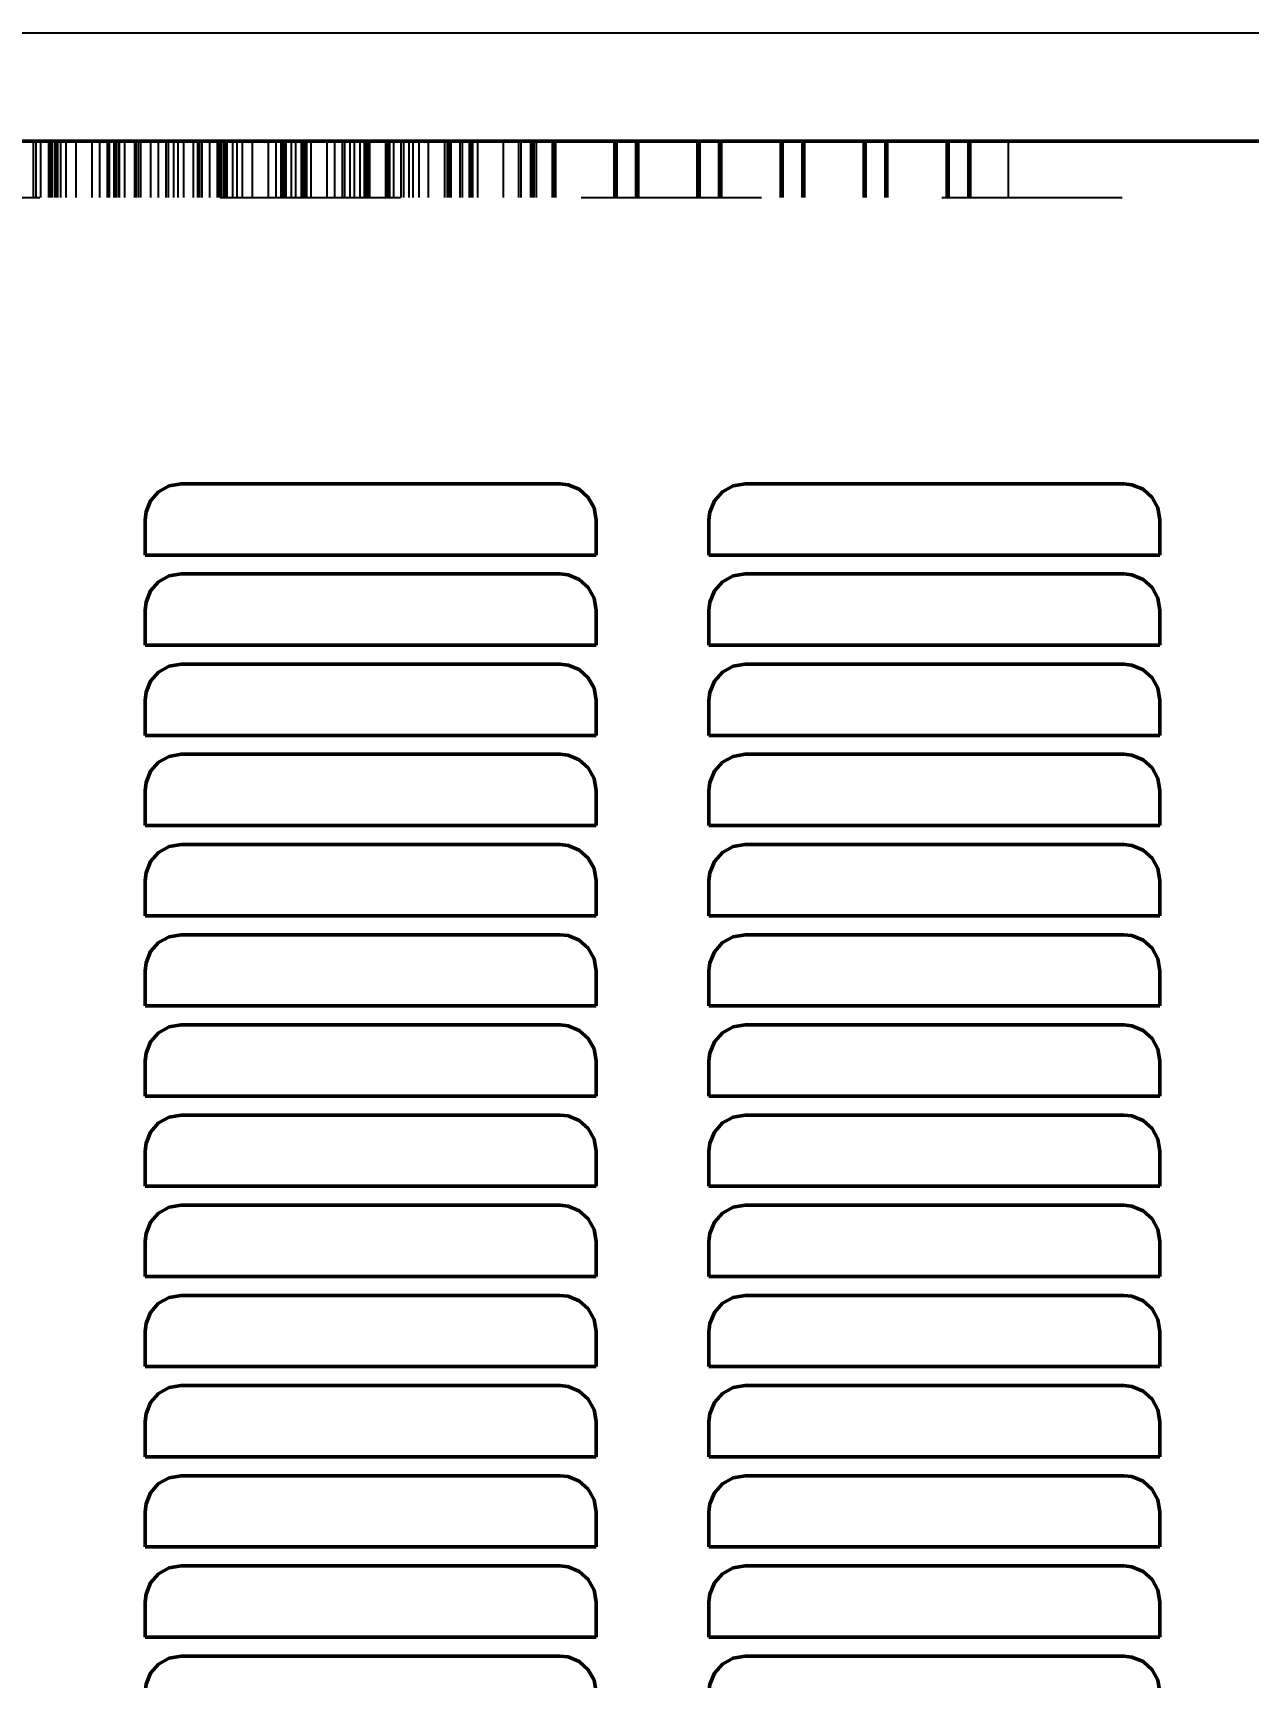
# Model space of a CAD drawing. Header units: inches. Extents: x -0.3 to 42.3, y 0 to 35.9.
# Drawn here: x 21.69 to 28.43, y 26.63 to 35.75 of the extents above; entities that cross this region are included whole.
import ezdxf

# ---------------------------------------------------------------- set-up
doc = ezdxf.new("R2010")
doc.units = ezdxf.units.IN
doc.header["$MEASUREMENT"] = 0
doc.linetypes.add('Dashed', pattern=[2, 1, -1])
for name, color, linetype, lineweight in [('AM_0', 7, 'Continuous', 50), ('AM_5', 3, 'Continuous', 25), ('AM_9', 6, 'Dashed', 25)]:
    doc.layers.add(name, color=color, linetype=linetype, lineweight=lineweight)
doc.dimstyles.get("Standard").update_dxf_attribs({"dimtxt": 0.18, "dimasz": 0.18, "dimexe": 0.18, "dimexo": 0.0625, "dimgap": 0.09, "dimtad": 0, "dimtih": 1, "dimtoh": 1, "dimdec": 4, "dimzin": 0, "dimdsep": 46, "dimtxsty": 'Standard', "dimcen": 0.09, "dimadec": 0, "dimazin": 0, "dimtfac": 1, "dimtdec": 4, "dimtofl": 0, "dimtmove": 0, "dimatfit": 3, "dimfxl": 1, "dimtolj": 1, "dimtzin": 0, "dimarcsym": 0})

# ---------------------------------------------------------------- blocks, each defined once
blk = doc.blocks.new('*D1')
at = {"layer": 'AM_5', "color": 0, "lineweight": -2}
for p, q in [((14.375, 35.75), (39.27, 35.75)), ((39.27, 33.75), (39.27, 24.8282)), ((39.27, 2), (39.27, 10.9218)), ((3.39, 0), (39.27, 0))]:
    blk.add_line(p, q, dxfattribs=at)
at = {"layer": 'AM_5', "color": 0}
for points in [[(39.6033, 33.75), (38.9367, 33.75), (39.27, 35.75)], [(38.9367, 2), (39.6033, 2), (39.27, 0)]]:
    blk.add_solid(points, dxfattribs=at)
at = {"layer": 'Defpoints', "color": 0}
for p in [(14.375, 35.75), (3.39, 0), (39.27, 0)]:
    blk.add_point(p, dxfattribs=at)
at = {"layer": 'AM_5', "color": 0, "insert": (39.27, 17.875), "char_height": 2, "attachment_point": 5, "rotation": 90}
blk.add_mtext('\\A1;35.75 in', dxfattribs=at)

msp = doc.modelspace()

# ---------------------------------------------------------------- linework, layer by layer
at = {"layer": 'AM_0'}
for p, q in [((-0.27, 35.15), (35.27, 35.15)), ((24.614, 33.25), (22.514, 33.25)), ((27.739, 33.25), (25.639, 33.25)), ((22.314, 33.05), (22.314, 32.855)), ((24.814, 32.855), (24.814, 33.05)), ((25.439, 33.05), (25.439, 32.855)), ((27.939, 32.855), (27.939, 33.05)), ((22.314, 32.855), (24.814, 32.855)), ((25.439, 32.855), (27.939, 32.855)), ((24.614, 32.75), (22.514, 32.75)), ((27.739, 32.75), (25.639, 32.75)), ((22.314, 32.55), (22.314, 32.355)), ((24.814, 32.355), (24.814, 32.55)), ((25.439, 32.55), (25.439, 32.355)), ((27.939, 32.355), (27.939, 32.55)), ((22.314, 32.355), (24.814, 32.355)), ((25.439, 32.355), (27.939, 32.355)), ((24.614, 32.25), (22.514, 32.25)), ((27.739, 32.25), (25.639, 32.25)), ((22.314, 32.05), (22.314, 31.855)), ((24.814, 31.855), (24.814, 32.05)), ((25.439, 32.05), (25.439, 31.855)), ((27.939, 31.855), (27.939, 32.05)), ((22.314, 31.855), (24.814, 31.855)), ((25.439, 31.855), (27.939, 31.855)), ((24.614, 31.75), (22.514, 31.75)), ((27.739, 31.75), (25.639, 31.75)), ((22.314, 31.55), (22.314, 31.355)), ((24.814, 31.355), (24.814, 31.55)), ((25.439, 31.55), (25.439, 31.355)), ((27.939, 31.355), (27.939, 31.55)), ((22.314, 31.355), (24.814, 31.355)), ((25.439, 31.355), (27.939, 31.355)), ((24.614, 31.25), (22.514, 31.25)), ((27.739, 31.25), (25.639, 31.25)), ((22.314, 31.05), (22.314, 30.855)), ((24.814, 30.855), (24.814, 31.05)), ((25.439, 31.05), (25.439, 30.855)), ((27.939, 30.855), (27.939, 31.05)), ((22.314, 30.855), (24.814, 30.855)), ((25.439, 30.855), (27.939, 30.855)), ((24.614, 30.75), (22.514, 30.75)), ((27.739, 30.75), (25.639, 30.75)), ((22.314, 30.55), (22.314, 30.355)), ((24.814, 30.355), (24.814, 30.55)), ((25.439, 30.55), (25.439, 30.355)), ((27.939, 30.355), (27.939, 30.55)), ((22.314, 30.355), (24.814, 30.355)), ((25.439, 30.355), (27.939, 30.355)), ((24.614, 30.25), (22.514, 30.25)), ((27.739, 30.25), (25.639, 30.25)), ((22.314, 30.05), (22.314, 29.855)), ((24.814, 29.855), (24.814, 30.05)), ((25.439, 30.05), (25.439, 29.855)), ((27.939, 29.855), (27.939, 30.05)), ((22.314, 29.855), (24.814, 29.855)), ((25.439, 29.855), (27.939, 29.855)), ((24.614, 29.75), (22.514, 29.75)), ((27.739, 29.75), (25.639, 29.75)), ((22.314, 29.55), (22.314, 29.355)), ((24.814, 29.355), (24.814, 29.55)), ((25.439, 29.55), (25.439, 29.355)), ((27.939, 29.355), (27.939, 29.55)), ((22.314, 29.355), (24.814, 29.355)), ((25.439, 29.355), (27.939, 29.355)), ((24.614, 29.25), (22.514, 29.25)), ((27.739, 29.25), (25.639, 29.25)), ((22.314, 29.05), (22.314, 28.855)), ((24.814, 28.855), (24.814, 29.05)), ((25.439, 29.05), (25.439, 28.855)), ((27.939, 28.855), (27.939, 29.05)), ((22.314, 28.855), (24.814, 28.855)), ((25.439, 28.855), (27.939, 28.855)), ((24.614, 28.75), (22.514, 28.75)), ((27.739, 28.75), (25.639, 28.75)), ((22.314, 28.55), (22.314, 28.355)), ((24.814, 28.355), (24.814, 28.55)), ((25.439, 28.55), (25.439, 28.355)), ((27.939, 28.355), (27.939, 28.55)), ((22.314, 28.355), (24.814, 28.355)), ((25.439, 28.355), (27.939, 28.355)), ((24.614, 28.25), (22.514, 28.25)), ((27.739, 28.25), (25.639, 28.25)), ((22.314, 28.05), (22.314, 27.855)), ((24.814, 27.855), (24.814, 28.05)), ((25.439, 28.05), (25.439, 27.855)), ((27.939, 27.855), (27.939, 28.05)), ((22.314, 27.855), (24.814, 27.855)), ((25.439, 27.855), (27.939, 27.855)), ((24.614, 27.75), (22.514, 27.75)), ((27.739, 27.75), (25.639, 27.75)), ((22.314, 27.55), (22.314, 27.355)), ((24.814, 27.355), (24.814, 27.55)), ((25.439, 27.55), (25.439, 27.355)), ((27.939, 27.355), (27.939, 27.55)), ((22.314, 27.355), (24.814, 27.355)), ((25.439, 27.355), (27.939, 27.355)), ((24.614, 27.25), (22.514, 27.25)), ((27.739, 27.25), (25.639, 27.25)), ((22.314, 27.05), (22.314, 26.855)), ((24.814, 26.855), (24.814, 27.05)), ((25.439, 27.05), (25.439, 26.855)), ((27.939, 26.855), (27.939, 27.05)), ((22.314, 26.855), (24.814, 26.855)), ((25.439, 26.855), (27.939, 26.855)), ((24.614, 26.75), (22.514, 26.75)), ((27.739, 26.75), (25.639, 26.75))]:
    msp.add_line(p, q, dxfattribs=at)
for points in [[(22.514, 33.25), (22.44776, 33.23871), (22.38898, 33.20611), (22.34433, 33.15589), (22.31884, 33.09374), (22.314, 33.05)], [(24.814, 33.05), (24.80276, 33.11611), (24.77031, 33.17476), (24.7203, 33.21941), (24.65825, 33.24504), (24.614, 33.25)], [(25.639, 33.25), (25.57269, 33.23869), (25.51385, 33.206), (25.46919, 33.15567), (25.44378, 33.09347), (25.439, 33.05)], [(27.939, 33.05), (27.92779, 33.11601), (27.89546, 33.17458), (27.84559, 33.21923), (27.78362, 33.24496), (27.739, 33.25)], [(22.514, 32.75), (22.44776, 32.73871), (22.38898, 32.70611), (22.34433, 32.65589), (22.31884, 32.59374), (22.314, 32.55)], [(24.814, 32.55), (24.80276, 32.61611), (24.77031, 32.67476), (24.7203, 32.71941), (24.65825, 32.74504), (24.614, 32.75)], [(25.639, 32.75), (25.57269, 32.73869), (25.51385, 32.706), (25.46919, 32.65567), (25.44378, 32.59347), (25.439, 32.55)], [(27.939, 32.55), (27.92779, 32.61601), (27.89546, 32.67458), (27.84559, 32.71923), (27.78362, 32.74496), (27.739, 32.75)], [(22.514, 32.25), (22.44776, 32.23871), (22.38898, 32.20611), (22.34433, 32.15589), (22.31884, 32.09374), (22.314, 32.05)], [(24.814, 32.05), (24.80276, 32.11611), (24.77031, 32.17476), (24.7203, 32.21941), (24.65825, 32.24504), (24.614, 32.25)], [(25.639, 32.25), (25.57269, 32.23869), (25.51385, 32.206), (25.46919, 32.15567), (25.44378, 32.09347), (25.439, 32.05)], [(27.939, 32.05), (27.92779, 32.11601), (27.89546, 32.17458), (27.84559, 32.21923), (27.78362, 32.24496), (27.739, 32.25)], [(22.514, 31.75), (22.44776, 31.73871), (22.38898, 31.70611), (22.34433, 31.65589), (22.31884, 31.59374), (22.314, 31.55)], [(24.814, 31.55), (24.80276, 31.61611), (24.77031, 31.67476), (24.7203, 31.71941), (24.65825, 31.74504), (24.614, 31.75)], [(25.639, 31.75), (25.57269, 31.73869), (25.51385, 31.706), (25.46919, 31.65567), (25.44378, 31.59347), (25.439, 31.55)], [(27.939, 31.55), (27.92779, 31.61601), (27.89546, 31.67458), (27.84559, 31.71923), (27.78362, 31.74496), (27.739, 31.75)], [(22.514, 31.25), (22.44776, 31.23871), (22.38898, 31.20611), (22.34433, 31.15589), (22.31884, 31.09374), (22.314, 31.05)], [(24.814, 31.05), (24.80276, 31.11611), (24.77031, 31.17476), (24.7203, 31.21941), (24.65825, 31.24504), (24.614, 31.25)], [(25.639, 31.25), (25.57269, 31.23869), (25.51385, 31.206), (25.46919, 31.15567), (25.44378, 31.09347), (25.439, 31.05)], [(27.939, 31.05), (27.92779, 31.11601), (27.89546, 31.17458), (27.84559, 31.21923), (27.78362, 31.24496), (27.739, 31.25)], [(22.514, 30.75), (22.44776, 30.73871), (22.38898, 30.70611), (22.34433, 30.65589), (22.31884, 30.59374), (22.314, 30.55)], [(24.814, 30.55), (24.80276, 30.61611), (24.77031, 30.67476), (24.7203, 30.71941), (24.65825, 30.74504), (24.614, 30.75)], [(25.639, 30.75), (25.57269, 30.73869), (25.51385, 30.706), (25.46919, 30.65567), (25.44378, 30.59347), (25.439, 30.55)], [(27.939, 30.55), (27.92779, 30.61601), (27.89546, 30.67458), (27.84559, 30.71923), (27.78362, 30.74496), (27.739, 30.75)], [(22.514, 30.25), (22.44776, 30.23871), (22.38898, 30.20611), (22.34433, 30.15589), (22.31884, 30.09374), (22.314, 30.05)], [(24.814, 30.05), (24.80276, 30.11611), (24.77031, 30.17476), (24.7203, 30.21941), (24.65825, 30.24504), (24.614, 30.25)], [(25.639, 30.25), (25.57269, 30.23869), (25.51385, 30.206), (25.46919, 30.15567), (25.44378, 30.09347), (25.439, 30.05)], [(27.939, 30.05), (27.92779, 30.11601), (27.89546, 30.17458), (27.84559, 30.21923), (27.78362, 30.24496), (27.739, 30.25)], [(22.514, 29.75), (22.44776, 29.73871), (22.38898, 29.70611), (22.34433, 29.65589), (22.31884, 29.59374), (22.314, 29.55)], [(24.814, 29.55), (24.80276, 29.61611), (24.77031, 29.67476), (24.7203, 29.71941), (24.65825, 29.74504), (24.614, 29.75)], [(25.639, 29.75), (25.57269, 29.73869), (25.51385, 29.706), (25.46919, 29.65567), (25.44378, 29.59347), (25.439, 29.55)], [(27.939, 29.55), (27.92779, 29.61601), (27.89546, 29.67458), (27.84559, 29.71923), (27.78362, 29.74496), (27.739, 29.75)], [(22.514, 29.25), (22.44776, 29.23871), (22.38898, 29.20611), (22.34433, 29.15589), (22.31884, 29.09374), (22.314, 29.05)], [(24.814, 29.05), (24.80276, 29.11611), (24.77031, 29.17476), (24.7203, 29.21941), (24.65825, 29.24504), (24.614, 29.25)], [(25.639, 29.25), (25.57269, 29.23869), (25.51385, 29.206), (25.46919, 29.15567), (25.44378, 29.09347), (25.439, 29.05)], [(27.939, 29.05), (27.92779, 29.11601), (27.89546, 29.17458), (27.84559, 29.21923), (27.78362, 29.24496), (27.739, 29.25)], [(22.514, 28.75), (22.44776, 28.73871), (22.38898, 28.70611), (22.34433, 28.65589), (22.31884, 28.59374), (22.314, 28.55)], [(24.814, 28.55), (24.80276, 28.61611), (24.77031, 28.67476), (24.7203, 28.71941), (24.65825, 28.74504), (24.614, 28.75)], [(25.639, 28.75), (25.57269, 28.73869), (25.51385, 28.706), (25.46919, 28.65567), (25.44378, 28.59347), (25.439, 28.55)], [(27.939, 28.55), (27.92779, 28.61601), (27.89546, 28.67458), (27.84559, 28.71923), (27.78362, 28.74496), (27.739, 28.75)], [(22.514, 28.25), (22.44776, 28.23871), (22.38898, 28.20611), (22.34433, 28.15589), (22.31884, 28.09374), (22.314, 28.05)], [(24.814, 28.05), (24.80276, 28.11611), (24.77031, 28.17476), (24.7203, 28.21941), (24.65825, 28.24504), (24.614, 28.25)], [(25.639, 28.25), (25.57269, 28.23869), (25.51385, 28.206), (25.46919, 28.15567), (25.44378, 28.09347), (25.439, 28.05)], [(27.939, 28.05), (27.92779, 28.11601), (27.89546, 28.17458), (27.84559, 28.21923), (27.78362, 28.24496), (27.739, 28.25)], [(22.514, 27.75), (22.44776, 27.73871), (22.38898, 27.70611), (22.34433, 27.65589), (22.31884, 27.59374), (22.314, 27.55)], [(24.814, 27.55), (24.80276, 27.61611), (24.77031, 27.67476), (24.7203, 27.71941), (24.65825, 27.74504), (24.614, 27.75)], [(25.639, 27.75), (25.57269, 27.73869), (25.51385, 27.706), (25.46919, 27.65567), (25.44378, 27.59347), (25.439, 27.55)], [(27.939, 27.55), (27.92779, 27.61601), (27.89546, 27.67458), (27.84559, 27.71923), (27.78362, 27.74496), (27.739, 27.75)], [(22.514, 27.25), (22.44776, 27.23871), (22.38898, 27.20611), (22.34433, 27.15589), (22.31884, 27.09374), (22.314, 27.05)], [(24.814, 27.05), (24.80276, 27.11611), (24.77031, 27.17476), (24.7203, 27.21941), (24.65825, 27.24504), (24.614, 27.25)], [(25.639, 27.25), (25.57269, 27.23869), (25.51385, 27.206), (25.46919, 27.15567), (25.44378, 27.09347), (25.439, 27.05)], [(27.939, 27.05), (27.92779, 27.11601), (27.89546, 27.17458), (27.84559, 27.21923), (27.78362, 27.24496), (27.739, 27.25)], [(22.514, 26.75), (22.44776, 26.73871), (22.38898, 26.70611), (22.34433, 26.65589), (22.31884, 26.59374), (22.314, 26.55)], [(24.814, 26.55), (24.80276, 26.61611), (24.77031, 26.67476), (24.7203, 26.71941), (24.65825, 26.74504), (24.614, 26.75)], [(25.639, 26.75), (25.57269, 26.73869), (25.51385, 26.706), (25.46919, 26.65567), (25.44378, 26.59347), (25.439, 26.55)], [(27.939, 26.55), (27.92779, 26.61601), (27.89546, 26.67458), (27.84559, 26.71923), (27.78362, 26.74496), (27.739, 26.75)]]:
    msp.add_lwpolyline(points, dxfattribs=at)
at = {"layer": 'AM_9'}
for p, q in [((21.69481, 34.838), (21.69481, 35.15)), ((21.69513, 34.838), (21.69513, 35.15)), ((21.71, 34.838), (21.71, 35.15)), ((21.73611, 34.838), (21.73611, 35.15)), ((21.77983, 34.838), (21.77983, 35.15)), ((21.79044, 34.838), (21.79044, 35.15)), ((21.80103, 34.838), (21.80103, 35.15)), ((21.81554, 34.838), (21.81554, 35.15)), ((21.82121, 34.838), (21.82121, 35.15)), ((21.83, 34.838), (21.83, 35.15)), ((21.84647, 34.838), (21.84647, 35.15)), ((21.87562, 34.838), (21.87562, 35.15)), ((21.93145, 34.838), (21.93145, 35.15)), ((22.02068, 34.838), (22.02068, 35.15)), ((22.06228, 34.838), (22.06228, 35.15)), ((22.10568, 34.838), (22.10568, 35.15)), ((22.11691, 34.838), (22.11691, 35.15)), ((22.14316, 34.838), (22.14316, 35.15)), ((22.14735, 34.838), (22.14735, 35.15)), ((22.1566, 34.838), (22.1566, 35.15)), ((22.17, 34.838), (22.17, 35.15)), ((22.17219, 34.838), (22.17219, 35.15)), ((22.20205, 34.838), (22.20205, 35.15)), ((22.25715, 34.838), (22.25715, 35.15)), ((22.26383, 34.838), (22.26383, 35.15)), ((22.27693, 34.838), (22.27693, 35.15)), ((22.29, 34.838), (22.29, 35.15)), ((22.34647, 34.838), (22.34647, 35.15)), ((22.38834, 34.838), (22.38834, 35.15)), ((22.43145, 34.838), (22.43145, 35.15)), ((22.44322, 34.838), (22.44322, 35.15)), ((22.47338, 34.838), (22.47338, 35.15)), ((22.49785, 34.838), (22.49785, 35.15)), ((22.52832, 34.838), (22.52832, 35.15)), ((22.5828, 34.838), (22.5828, 35.15)), ((22.60558, 34.838), (22.60558, 35.15)), ((22.6178, 34.838), (22.6178, 35.15)), ((22.63, 34.838), (22.63, 35.15)), ((22.67219, 34.838), (22.67219, 35.15)), ((22.71431, 34.838), (22.71431, 35.15)), ((22.72614, 34.838), (22.72614, 35.15)), ((22.73808, 34.838), (22.73808, 35.15)), ((22.75, 34.838), (22.75, 35.15)), ((22.75715, 34.838), (22.75715, 35.15)), ((22.76939, 34.838), (22.76939, 35.15)), ((22.79933, 34.838), (22.79933, 35.15)), ((22.82347, 34.838), (22.82347, 35.15)), ((22.85446, 34.838), (22.85446, 35.15)), ((22.90841, 34.838), (22.90841, 35.15)), ((22.99785, 34.838), (22.99785, 35.15)), ((23.04019, 34.838), (23.04019, 35.15)), ((23.06759, 34.838), (23.06759, 35.15)), ((23.07881, 34.838), (23.07881, 35.15)), ((23.0828, 34.838), (23.0828, 35.15)), ((23.09, 34.838), (23.09, 35.15)), ((23.09545, 34.838), (23.09545, 35.15)), ((23.1252, 34.838), (23.1252, 35.15)), ((23.14905, 34.838), (23.14905, 35.15)), ((23.18049, 34.838), (23.18049, 35.15)), ((23.18807, 34.838), (23.18807, 35.15)), ((23.19904, 34.838), (23.19904, 35.15)), ((23.21, 34.838), (23.21, 35.15)), ((23.23397, 34.838), (23.23397, 35.15)), ((23.32347, 34.838), (23.32347, 35.15)), ((23.36602, 34.838), (23.36602, 35.15)), ((23.40841, 34.838), (23.40841, 35.15)), ((23.42141, 34.838), (23.42141, 35.15)), ((23.451, 34.838), (23.451, 35.15)), ((23.47459, 34.838), (23.47459, 35.15)), ((23.50643, 34.838), (23.50643, 35.15)), ((23.5293, 34.838), (23.5293, 35.15)), ((23.53966, 34.838), (23.53966, 35.15)), ((23.55, 34.838), (23.55, 35.15)), ((23.55951, 34.838), (23.55951, 35.15)), ((23.64905, 34.838), (23.64905, 35.15)), ((23.64971, 34.838), (23.64971, 35.15)), ((23.65986, 34.838), (23.65986, 35.15)), ((23.67, 34.838), (23.67, 35.15)), ((23.69178, 34.838), (23.69178, 35.15)), ((23.73397, 34.838), (23.73397, 35.15)), ((23.7473, 34.838), (23.7473, 35.15)), ((23.77676, 34.838), (23.77676, 35.15)), ((23.80011, 34.838), (23.80011, 35.15)), ((23.8323, 34.838), (23.8323, 35.15)), ((23.88502, 34.838), (23.88502, 35.15)), ((23.97459, 34.838), (23.97459, 35.15)), ((23.99077, 34.838), (23.99077, 35.15)), ((24.00039, 34.838), (24.00039, 35.15)), ((24.01, 34.838), (24.01, 35.15)), ((24.05951, 34.838), (24.05951, 35.15)), ((24.07312, 34.838), (24.07312, 35.15)), ((24.11112, 34.838), (24.11112, 35.15)), ((24.12057, 34.838), (24.12057, 35.15)), ((24.13, 34.838), (24.13, 35.15)), ((24.15811, 34.838), (24.15811, 35.15)), ((24.30011, 34.838), (24.30011, 35.15)), ((24.38502, 34.838), (24.38502, 35.15)), ((24.39889, 34.838), (24.39889, 35.15)), ((24.45204, 34.838), (24.45204, 35.15)), ((24.46103, 34.838), (24.46103, 35.15)), ((24.47, 34.838), (24.47, 35.15)), ((24.48387, 34.838), (24.48387, 35.15)), ((24.57235, 34.838), (24.57235, 35.15)), ((24.58118, 34.838), (24.58118, 35.15)), ((24.59, 34.838), (24.59, 35.15)), ((24.91316, 34.838), (24.91316, 35.15)), ((24.92158, 34.838), (24.92158, 35.15)), ((24.93, 34.838), (24.93, 35.15)), ((25.03343, 34.838), (25.03343, 35.15)), ((25.04172, 34.838), (25.04172, 35.15)), ((25.05, 34.838), (25.05, 35.15)), ((25.37414, 34.838), (25.37414, 35.15)), ((25.38207, 34.838), (25.38207, 35.15)), ((25.39, 34.838), (25.39, 35.15)), ((25.49438, 34.838), (25.49438, 35.15)), ((25.50219, 34.838), (25.50219, 35.15)), ((25.51, 34.838), (25.51, 35.15)), ((25.83502, 34.838), (25.83502, 35.15)), ((25.84251, 34.838), (25.84251, 35.15)), ((25.85, 34.838), (25.85, 35.15)), ((25.95523, 34.838), (25.95523, 35.15)), ((25.96262, 34.838), (25.96262, 35.15)), ((25.97, 34.838), (25.97, 35.15)), ((26.2958, 34.838), (26.2958, 35.15)), ((26.3029, 34.838), (26.3029, 35.15)), ((26.31, 34.838), (26.31, 35.15)), ((26.41599, 34.838), (26.41599, 35.15)), ((26.423, 34.838), (26.423, 35.15)), ((26.43, 34.838), (26.43, 35.15)), ((26.75651, 34.838), (26.75651, 35.15)), ((26.76326, 34.838), (26.76326, 35.15)), ((26.77, 34.838), (26.77, 35.15)), ((26.87668, 34.838), (26.87668, 35.15)), ((26.88334, 34.838), (26.88334, 35.15)), ((26.89, 34.838), (26.89, 35.15)), ((27.1, 34.838), (27.1, 35.15)), ((2.73, 34.838), (32.27, 34.838))]:
    msp.add_line(p, q, dxfattribs=at)

# ---------------------------------------------------------------- dimensions: what is measured, and where the dimension line sits
at = {"layer": 'AM_5'}
dim = msp.add_linear_dim(base=(39.27, 0), p1=(14.375, 35.75), p2=(3.39, 0), angle=90, text='35.75 in', dimstyle='Standard', override={"dimtxt": 2, "dimasz": 2, "dimexe": 0, "dimexo": 0, "dimgap": 0.6}, dxfattribs=at)
dim.commit()
dim.dimension.update_dxf_attribs({"geometry": '*D1', "text_midpoint": (39.27, 17.875), "dimtype": 160, "text_rotation": 90})

doc.saveas('drawing.dxf')
